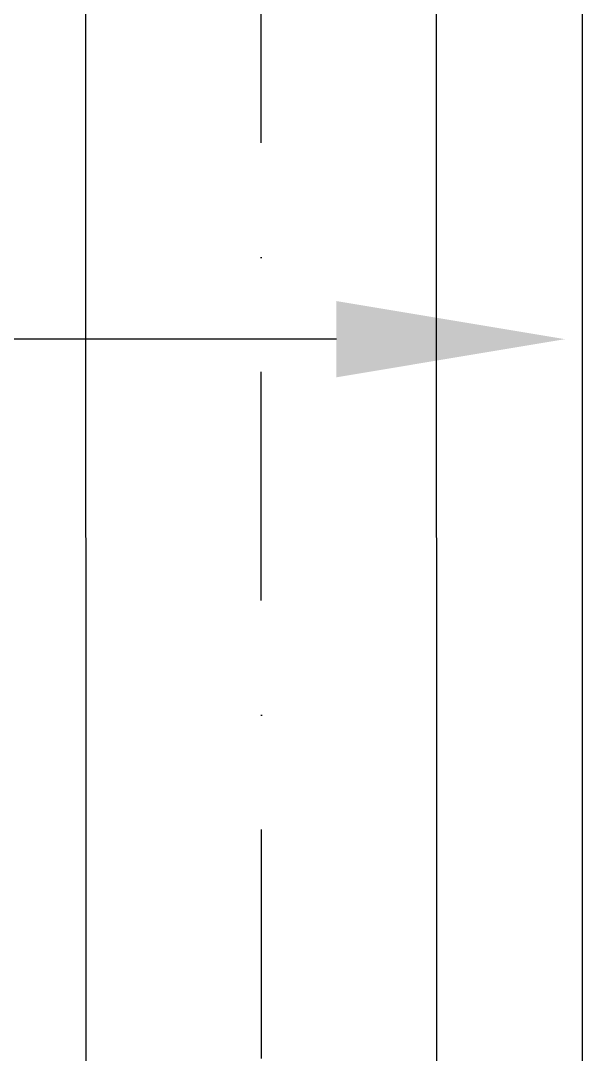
# Model space of a CAD drawing. Extents: x -437689 to -407696, y -55787 to -37037.
# Drawn here: x -424928.8 to -424744.6, y -49607.5 to -49268.6 of the extents above; entities that cross this region are included whole.
import ezdxf

# ---------------------------------------------------------------- set-up
doc = ezdxf.new("R2010")
doc.units = 0
doc.header["$LTSCALE"] = 150
doc.header["$MEASUREMENT"] = 0
doc.linetypes.add('DASHDOT', pattern=[1, 0.5, -0.25, 0, -0.25])
for name, color, linetype in [('DR', 6, 'CONTINUOUS'), ('GRID', 252, 'DASHDOT'), ('WALL', 7, 'CONTINUOUS')]:
    doc.layers.add(name, color=color, linetype=linetype)

msp = doc.modelspace()

# ---------------------------------------------------------------- linework, layer by layer
at = {"layer": 'DR'}
msp.add_line((-424744.61, -48855.13), (-424744.61, -49797.82), dxfattribs=at)
msp.add_lwpolyline([(-424825.26, -49373.02), (-425205.67, -49373.02), (-425256.07, -49373.02)], dxfattribs=at)
msp.add_solid([(-424825.26, -49360.52), (-424750.26, -49373.02), (-424825.26, -49385.52)], dxfattribs=at)
at = {"layer": 'GRID'}
msp.add_line((-424849.12, -51410.02), (-424850.94, -46794.96), dxfattribs=at)
at = {"layer": 'WALL', "linetype": 'CONTINUOUS'}
for p, q in [((-424907.08, -50232.04), (-424907.59, -48939.54)), ((-424792.08, -50231.99), (-424792.59, -48939.49))]:
    msp.add_line(p, q, dxfattribs=at)

doc.saveas('drawing.dxf')
